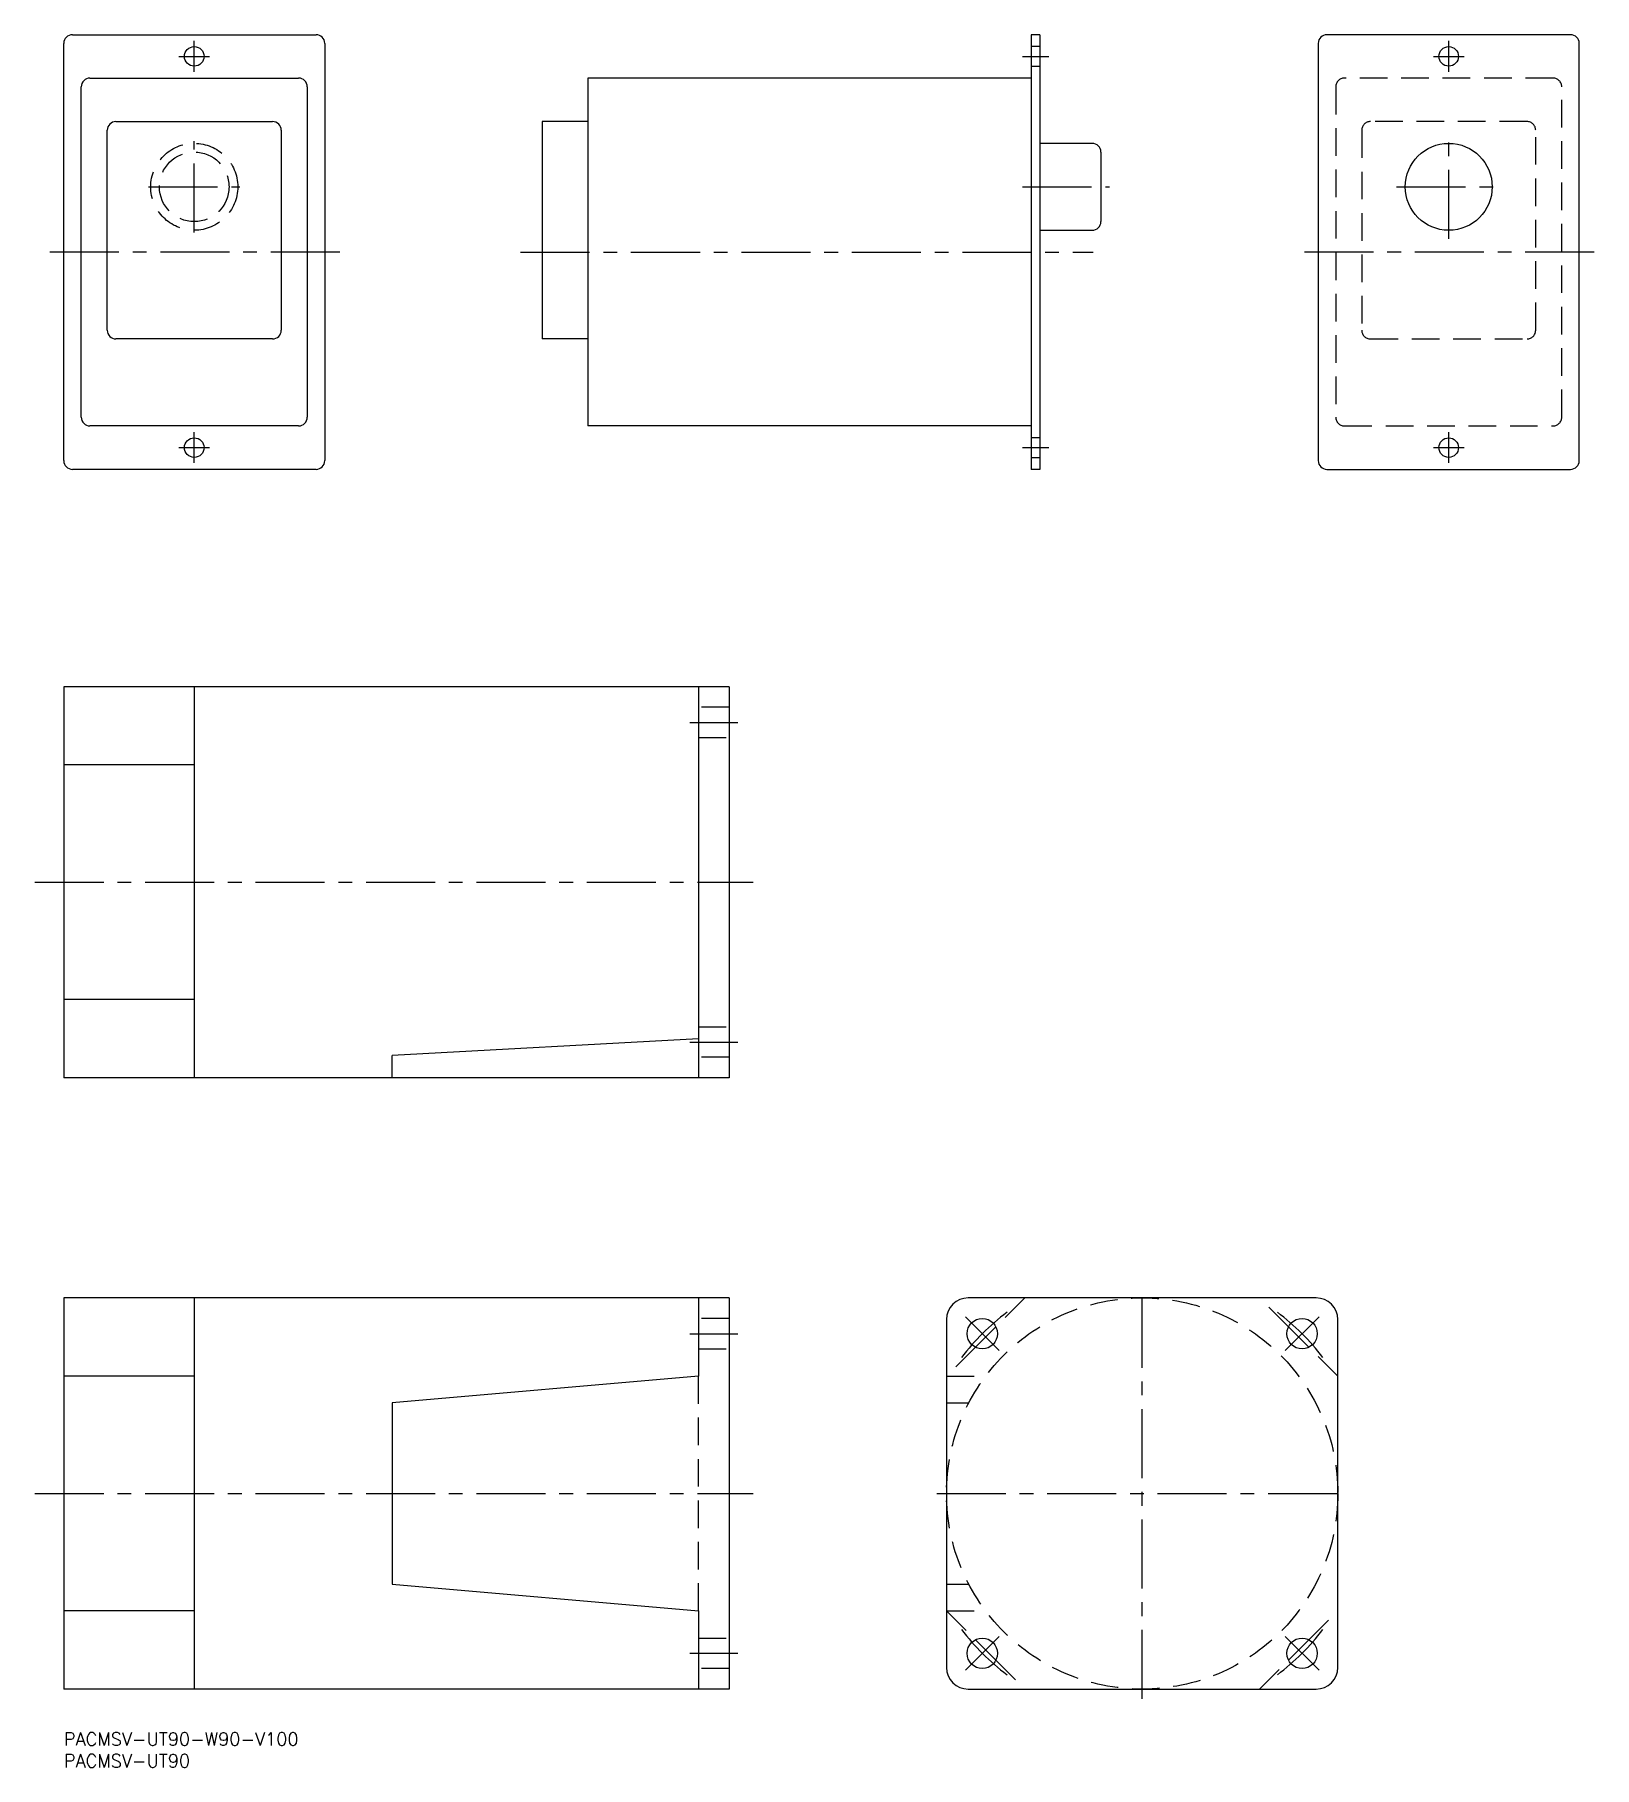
# Model space of a CAD drawing. Extents: x -7 to 352, y -8 to 391.
import ezdxf

# ---------------------------------------------------------------- set-up
doc = ezdxf.new("R2010")
doc.units = 0
doc.header["$LTSCALE"] = 0.5
doc.linetypes.add('CENTER', pattern=[50.8, 31.75, -6.35, 6.35, -6.35])
doc.linetypes.add('DASHED', pattern=[19.05, 12.7, -6.35])
for name, color, linetype in [('MSM_CENTER', 1, 'CENTER'), ('MSM_CONTINUOUS', 7, 'CONTINUOUS'), ('MSM_DASHED', 4, 'DASHED'), ('MSM_PART_NUMBER', 7, 'CONTINUOUS')]:
    doc.layers.add(name, color=color, linetype=linetype)
doc.styles.get("Standard").update_dxf_attribs({"font": 'txt.shx', "height": 3, "bigfont": 'bigfont.shx'})

msp = doc.modelspace()

# ---------------------------------------------------------------- linework, layer by layer
at = {"layer": 'MSM_CENTER'}
for p, q in [((30, 382.08), (30, 389.17)), ((318.5, 382.08), (318.5, 389.17)), ((26.46, 385.62), (33.54, 385.62)), ((220.5, 385.62), (226.5, 385.62)), ((314.96, 385.62), (322.04, 385.62)), ((318.5, 343.62), (318.5, 367.62)), ((30, 345.12), (30, 366.12)), ((19.5, 355.62), (40.5, 355.62)), ((220.5, 355.62), (240.5, 355.62)), ((306.5, 355.62), (330.5, 355.62)), ((63.48, 340.62), (-3.35, 340.62)), ((105.04, 340.62), (236.71, 340.62)), ((351.98, 340.62), (285.15, 340.62)), ((30, 292.08), (30, 299.17)), ((318.5, 292.08), (318.5, 299.17)), ((26.46, 295.62), (33.54, 295.62)), ((220.5, 295.62), (226.5, 295.62)), ((314.96, 295.62), (322.04, 295.62)), ((144, 232.39), (155, 232.39)), ((-6.7, 195.62), (158.52, 195.62)), ((144, 158.86), (155, 158.86)), ((248, 7.75), (248, 102.25)), ((144, 91.77), (155, 91.77)), ((215.13, 87.87), (207.33, 95.67)), ((280.87, 87.87), (288.67, 95.67)), ((-6.7, 55), (158.52, 55)), ((200.75, 55), (295.25, 55)), ((215.13, 22.13), (207.33, 14.33)), ((280.87, 22.13), (288.67, 14.33)), ((144, 18.23), (155, 18.23))]:
    msp.add_line(p, q, dxfattribs=at)
for start, end in [(126.7095, 143.051), (36.949, 53.2905), (216.949, 233.2905), (306.7095, 323.051)]:
    msp.add_arc((248, 55), 52, start, end, dxfattribs=at)
at = {"layer": 'MSM_CONTINUOUS'}
for p, q in [((0, 292.62), (0, 388.62)), ((2, 390.62), (58, 390.62)), ((60, 388.62), (60, 292.62)), ((224.5, 390.62), (222.5, 390.62)), ((222.5, 390.62), (222.5, 290.62)), ((224.5, 390.62), (224.5, 290.62)), ((288.5, 388.62), (288.5, 292.62)), ((346.5, 390.62), (290.5, 390.62)), ((348.5, 292.62), (348.5, 388.62)), ((6, 380.62), (54, 380.62)), ((120.5, 380.62), (120.5, 300.62)), ((222.5, 380.62), (120.5, 380.62)), ((4, 302.62), (4, 378.62)), ((56, 378.62), (56, 302.62)), ((10, 322.62), (10, 368.62)), ((12, 370.62), (48, 370.62)), ((50, 368.62), (50, 322.62)), ((110, 370.62), (110, 368.62)), ((120.5, 370.62), (110, 370.62)), ((110, 370.62), (110, 320.62)), ((236.5, 365.62), (224.5, 365.62)), ((238.5, 363.62), (238.5, 347.62)), ((224.5, 345.62), (236.5, 345.62)), ((48, 320.62), (12, 320.62)), ((120.5, 320.62), (110, 320.62)), ((54, 300.62), (6, 300.62)), ((222.5, 300.62), (120.5, 300.62)), ((58, 290.62), (2, 290.62)), ((224.5, 290.62), (222.5, 290.62)), ((290.5, 290.62), (346.5, 290.62)), ((0, 240.62), (0, 150.62)), ((153, 240.62), (0, 240.62)), ((30, 240.62), (30, 150.62)), ((146, 240.62), (146, 150.62)), ((153, 240.62), (153, 150.62)), ((30, 222.62), (0, 222.62)), ((30, 168.62), (0, 168.62)), ((146, 159.62), (75.5, 155.74)), ((75.5, 150.62), (75.5, 155.74)), ((153, 150.62), (0, 150.62)), ((0, 100), (0, 10)), ((153, 100), (0, 100)), ((30, 100), (30, 10)), ((146, 100), (146, 82)), ((153, 100), (153, 10)), ((288, 100), (208, 100)), ((203, 95), (203, 15)), ((214.35, 93.35), (209.65, 88.65)), ((286.35, 88.65), (281.65, 93.35)), ((293, 15), (293, 95)), ((30, 82), (0, 82)), ((146, 82), (75.5, 75.83)), ((75.5, 75.83), (75.5, 34.17)), ((75.5, 34.17), (146, 28)), ((30, 28), (0, 28)), ((146, 28), (146, 10)), ((209.65, 21.35), (214.35, 16.65)), ((281.65, 16.65), (286.35, 21.35)), ((153, 10), (0, 10)), ((208, 10), (288, 10))]:
    msp.add_line(p, q, dxfattribs=at)
for centre, radius in [((30, 385.62), 2.25), ((318.5, 385.62), 2.25), ((318.5, 355.62), 10), ((30, 295.62), 2.25), ((318.5, 295.62), 2.25), ((211.23, 91.77), 3.5), ((284.77, 91.77), 3.5), ((211.23, 18.23), 3.5), ((284.77, 18.23), 3.5)]:
    msp.add_circle(centre, radius, dxfattribs=at)
for centre, radius, start, end in [((2, 388.62), 2, 90, 180), ((58, 388.62), 2, 0, 90), ((290.5, 388.62), 2, 90, 180), ((346.5, 388.62), 2, 0, 90), ((6, 378.62), 2, 90, 180), ((54, 378.62), 2, 0, 90), ((12, 368.62), 2, 90, 180), ((48, 368.62), 2, 0, 90), ((236.5, 363.62), 2, 0, 90), ((236.5, 347.62), 2, 270, 0), ((12, 322.62), 2, 180, 270), ((48, 322.62), 2, 270, 0), ((6, 302.62), 2, 180, 270), ((54, 302.62), 2, 270, 0), ((2, 292.62), 2, 180, 270), ((58, 292.62), 2, 270, 0), ((290.5, 292.62), 2, 180, 270), ((346.5, 292.62), 2, 270, 0), ((208, 95), 5, 90, 180), ((288, 95), 5, 0, 90), ((208, 15), 5, 180, 270), ((288, 15), 5, 270, 0)]:
    msp.add_arc(centre, radius, start, end, dxfattribs=at)
at = {"layer": 'MSM_DASHED'}
for p, q in [((224.5, 387.88), (222.5, 387.88)), ((222.5, 383.38), (224.5, 383.38)), ((342.5, 380.62), (294.5, 380.62)), ((292.5, 378.62), (292.5, 302.62)), ((344.5, 302.62), (344.5, 378.62)), ((298.5, 368.62), (298.5, 322.62)), ((336.5, 370.62), (300.5, 370.62)), ((338.5, 322.62), (338.5, 368.62)), ((300.5, 320.62), (336.5, 320.62)), ((294.5, 300.62), (342.5, 300.62)), ((224.5, 297.88), (222.5, 297.88)), ((222.5, 293.38), (224.5, 293.38)), ((153, 235.89), (146, 235.89)), ((146, 228.89), (153, 228.89)), ((146, 162.36), (153, 162.36)), ((153, 155.36), (146, 155.36)), ((221, 100), (214.35, 93.35)), ((281.65, 93.35), (275, 100)), ((153, 95.27), (146, 95.27)), ((146, 88.27), (153, 88.27)), ((209.65, 88.65), (203, 82)), ((293, 82), (286.35, 88.65)), ((146, 28), (146, 82)), ((203, 82), (212, 82)), ((203, 75.83), (208.11, 75.83)), ((203, 34.17), (208.11, 34.17)), ((203, 28), (212, 28)), ((203, 28), (209.65, 21.35)), ((286.35, 21.35), (293, 28)), ((146, 21.73), (153, 21.73)), ((214.35, 16.65), (221, 10)), ((275, 10), (281.65, 16.65)), ((153, 14.73), (146, 14.73))]:
    msp.add_line(p, q, dxfattribs=at)
for centre, radius in [((30, 355.62), 10), ((30, 355.62), 8), ((248, 55), 45)]:
    msp.add_circle(centre, radius, dxfattribs=at)
for centre, start, end in [((294.5, 378.62), 90, 180), ((342.5, 378.62), 0, 90), ((300.5, 368.62), 90, 180), ((336.5, 368.62), 0, 90), ((300.5, 322.62), 180, 270), ((336.5, 322.62), 270, 0), ((294.5, 302.62), 180, 270), ((342.5, 302.62), 270, 0)]:
    msp.add_arc(centre, 2, start, end, dxfattribs=at)

# ---------------------------------------------------------------- texts
at = {"layer": 'MSM_PART_NUMBER'}
for s, p in [('PACMSV-UT90-W90-V100', (0, -3)), ('PACMSV-UT90', (0, -8))]:
    msp.add_text(s, height=3, dxfattribs=at).set_placement(p)

doc.saveas('drawing.dxf')
